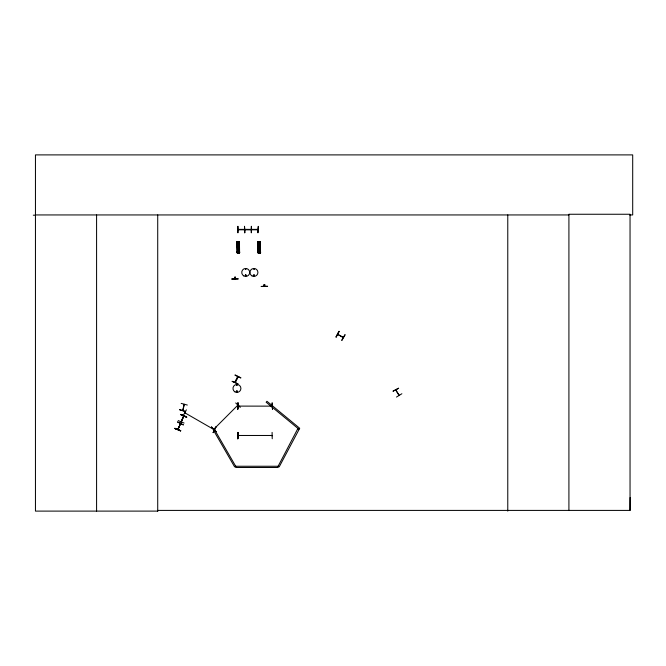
<?xml version="1.0" encoding="UTF-8"?>
<svg xmlns="http://www.w3.org/2000/svg" width="666" height="666" viewBox="0 0 666 666"><rect width="100%" height="100%" fill="white"/><g stroke="black" fill="none" stroke-linecap="round" stroke-linejoin="round"><path stroke-width="1" d="M629.586 214.943L632.7 214.943L632.7 154.895L35.448 154.895L35.448 511.105L157.809 511.105L157.725 510.406L630.044 510.406L630.136 497.527M184.815 412.737L185.348 413.07M185.539 412.895L184.932 412.545M214.444 429.587L213.853 429.079M184.39 404.337L182.842 410.497M245.388 269.039L245.97 269.38L245.504 268.906M245.354 275.316L245.821 275.782M246.295 275.416C244.539 277.406 245.737 273.102 246.22 275.699M236.596 385.123L237.279 385.214L236.638 385.048M236.33 391.408C238.145 389.394 236.946 393.723 236.447 391.117M236.513 391.408C237.654 390.101 237.146 392.699 236.58 391.5M254.254 269.214C253.063 268.115 254.47 270.396 254.029 268.831M254.562 275.416C252.747 277.064 253.946 273.818 254.445 275.125M180.453 423.726L178.022 429.37M182.784 410.456L184.066 404.287M187.329 405.053L181.185 403.396M237.92 376.848L234.931 382.284L237.754 376.623M238.053 405.369L237.396 405.569M237.953 376.864L235.165 382.484L237.97 376.748M395.82 390.043L398.992 395.413M399.217 395.221L395.779 390.043M245.354 275.2C245.687 276.898 246.545 274.392 245.454 275.141M253.571 275.2C253.912 276.898 254.77 274.392 253.679 275.141M180.719 430.694L174.75 428.463L180.702 430.736M180.802 414.668L186.63 417.232M177.73 429.312L180.553 423.767M181.085 421.67L183.533 416.017M183.824 415.975L181.343 421.786M177.955 429.512L183.891 416.009M184.074 423.06L178.213 420.579M235.148 374.958L240.851 377.772M237.92 383.783L232.043 381.31L237.879 383.866M238.728 435.722L238.037 435.697M272.119 406.077L271.412 406.085L272.111 405.86M272.094 435.731L271.403 435.481L272.111 435.472M238.112 229.42L238.753 229.645M243.856 229.67L244.347 229.712M251.548 229.42L252.173 229.404M257.226 229.678L257.917 229.645M183.292 415.401L186.372 409.831M184.915 412.837L214.277 429.745L213.911 429.262M336.055 336.963L339.235 331.452M341.716 340.234L344.905 334.723M341.949 340.368L345.105 334.84M237.987 405.394L237.454 405.577M214.41 429.012L213.994 429.387M238.037 405.86L238.744 405.852L238.037 406.077M238.17 406.11L272.053 406.135M272.028 406.102L271.545 406.118M272.028 435.714L271.47 435.472L272.028 435.447M238.245 229.395L244.347 229.362M245.404 229.712L244.88 229.787M250.624 229.395L251.199 229.42M211.621 427.064L215.917 431.768L211.605 427.072M235.714 402.963L240.309 407.376M214.186 428.787L213.853 429.179L237.854 405.169M398.601 388.228L392.973 391.225L398.618 388.27M401.881 393.739L396.461 397.069M213.828 429.237L214.41 429.503M214.244 429.753L213.819 429.52M343.09 337.504L337.645 334.332L343.223 337.271M251.681 229.395L257.784 229.362M259.424 252.431L259.166 252.847M238.611 406.143L238.103 406.077M244.963 229.362L251.115 229.404M239.452 241.483L236.996 241.517L237.129 253.013L239.577 252.98L239.444 241.483L239.41 252.98M237.171 242.682L239.294 242.657M258.125 242.682L260.248 242.657M237.179 243.465L239.302 243.44M258.133 243.465L260.256 243.44M237.196 244.63L239.319 244.605M258.15 244.63L260.273 244.605M237.204 245.662L239.327 245.646M258.158 245.662L260.281 245.646M237.221 246.836L239.344 246.811M258.167 246.836L260.289 246.811M237.271 251.84L239.394 251.815M258.225 251.84L260.348 251.815M236.921 252.173L239.752 252.139M236.921 252.256L239.752 252.231M257.875 252.173L260.706 252.231M258.075 253.013L260.531 252.98L260.389 241.483L257.95 241.517L258.083 253.013L258.117 241.517M238.103 405.86L238.653 405.827M237.704 409.157L238.012 402.788L237.729 409.149M272.486 409.149L272.136 402.788L272.461 409.149M272.094 432.4L272.228 438.761M238.678 435.472L238.103 435.472L272.044 435.472M237.704 438.769L238.012 432.4L237.729 438.769M33.3 215.193L35.448 215.185M35.448 214.943L568.914 214.943M237.762 226.348L237.787 232.717M244.48 226.348L244.747 232.717M238.095 229.645L244.497 229.645L238.203 229.67M251.532 229.645L257.933 229.645L251.64 229.67M244.83 232.717L244.522 226.348L244.572 232.717M251.199 232.717L251.29 226.348M257.917 232.717L258.275 226.348L257.958 232.717M234.707 278.346L235.24 278.346L235.281 277.064L234.665 277.064L234.665 278.388L235.281 278.388L235.24 277.106M180.936 414.377L186.763 416.933M174.85 428.221L180.686 430.777M174.758 428.438L180.586 430.994M235.031 375.191L240.751 377.988M211.555 427.131L216.117 431.568M260.256 241.483L260.364 252.98L260.123 241.483M260.198 252.98L259.665 241.492L259.782 252.988M259.623 252.988L258.974 252.997M258.691 241.508L258.649 253.013M258.483 253.013L258.283 241.517L258.358 253.013M239.385 252.98L239.169 241.483L239.244 252.98M238.869 241.492L239.111 252.988M238.669 252.988L238.02 252.997M237.745 241.508L237.87 253.005L237.695 241.508M237.579 241.508L237.679 253.013M237.421 241.517L237.454 253.013L237.279 241.517M237.046 241.517L237.312 253.013M237.929 402.788L237.97 409.149M237.929 432.4L238.012 438.769M630.044 510.406L630.044 214.252L568.914 214.252L568.914 510.406M507.775 214.943L507.775 511.105M264.677 285.772L264.677 284.532L264.144 284.532L264.102 285.814L264.718 285.814L264.718 284.49L264.102 284.49L264.144 285.772M264.502 285.814L264.502 286.322M264.327 285.814L264.327 286.322M251.465 226.348L251.465 232.717M238.028 226.348L238.028 232.717M235.065 278.388L235.065 278.896M234.882 278.388L234.882 278.896M157.717 214.943L157.717 511.105M96.587 214.943L96.587 511.105M237.812 246.12C238.411 247.919 239.202 244.83 237.812 246.12M258.766 246.12C259.365 247.919 260.156 244.83 258.766 246.12M179.587 409.648L185.672 411.563L179.57 409.732M177.589 421.986L183.275 424.866L177.589 421.986M297.81 428.654L278.122 466.25L278.122 467.482L235.689 467.482L235.689 466.25L214.477 429.495L213.403 430.119L234.623 466.866L235.689 466.25L278.122 466.25L279.22 466.824L299.7 428.271L266.949 401.282L266.167 402.239L298.909 429.229L297.81 428.654M215.959 426.914L213.12 432.625L215.959 426.914M339.002 331.318L336.13 337.004L339.002 331.318M251.199 229.645L244.813 229.645L251.215 229.712M238.153 278.896L231.793 279.029L238.153 278.896M267.59 286.322L261.23 286.455L267.59 286.322M186.671 417.149L180.844 414.593L186.638 417.216M238.836 252.988L238.753 241.492L238.828 252.988M251.956 275.882A3.979 3.979 0 0 0 257.925 272.436A3.979 3.979 0 0 0 251.956 268.989A3.979 3.979 0 0 0 251.956 275.882M243.739 275.882A3.979 3.979 0 0 0 249.7 272.436A3.979 3.979 0 0 0 243.739 268.989A3.979 3.979 0 0 0 243.739 275.882M234.956 391.866A3.971 3.971 0 0 0 240.917 388.428A3.971 3.971 0 0 0 234.956 384.99A3.971 3.971 0 0 0 234.956 391.866"/></g></svg>
